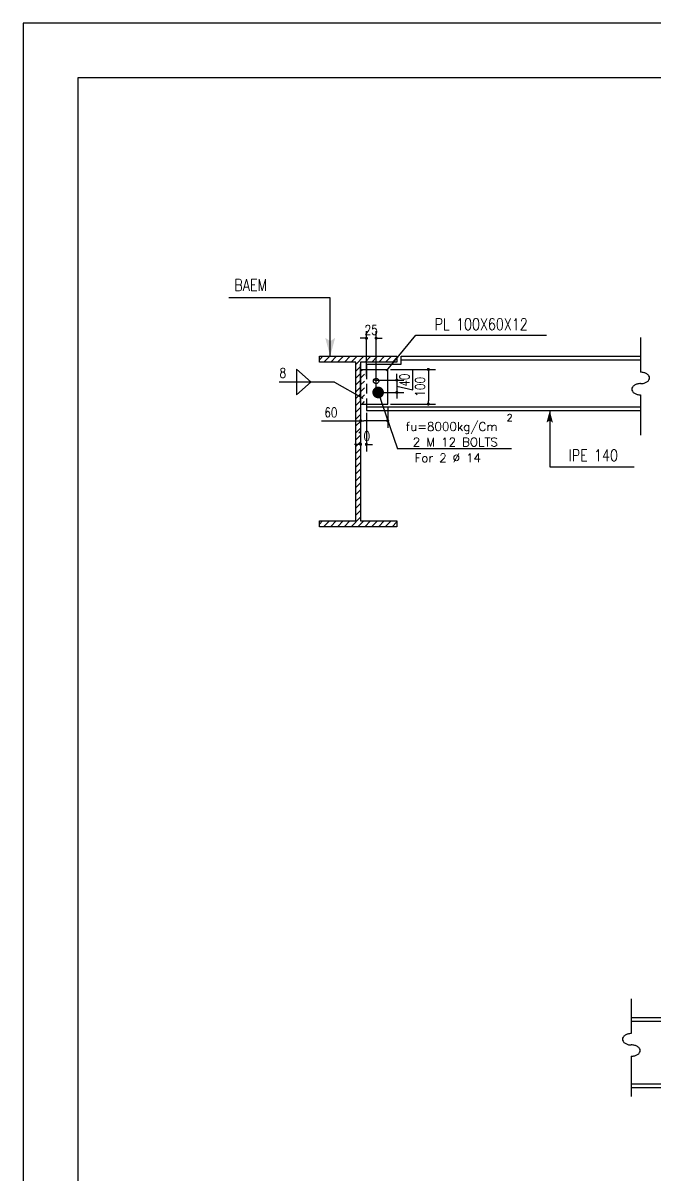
# Model space of a CAD drawing. Header units: inches. Extents: x 460503 to 460688, y 47570 to 48852.
# Drawn here: x 460506.05 to 460522.37, y 47680.76 to 47710.49 of the extents above; entities that cross this region are included whole.
import ezdxf
from ezdxf.enums import TextEntityAlignment as Align

# ---------------------------------------------------------------- set-up
doc = ezdxf.new("R2010")
doc.units = ezdxf.units.IN
doc.header["$MEASUREMENT"] = 0
doc.linetypes.add('HIDDEN', pattern=[0.375, 0.25, -0.125])
for name, color, linetype in [('1', 1, 'Continuous'), ('1R', 1, 'Continuous'), ('2Y', 2, 'Continuous'), ('3', 3, 'HIDDEN'), ('3G', 3, 'Continuous'), ('col-new', 3, 'Continuous'), ('D', 1, 'Continuous'), ('DIM', 8, 'Continuous'), ('Hatch', 1, 'Continuous'), ('LAIN-1', 1, 'HIDDEN'), ('lateral brace', 5, 'Continuous'), ('Layer4', 118, 'Continuous'), ('Pich', 2, 'Continuous'), ('TRI1', 3, 'Continuous')]:
    doc.layers.add(name, color=color, linetype=linetype)
doc.styles.add('ROMANC', font='TXT.shx')
doc.styles.add('ROMANS', font='ROMANS', dxfattribs={"width": 0.8})
doc.styles.add('ROMANT', font='romant')
doc.dimstyles.new('1-50-2', dxfattribs={"dimtxt": 0.25, "dimasz": 0.08, "dimexe": 0.18, "dimexo": 0.0625, "dimgap": 0.09, "dimtad": 1, "dimdec": 0, "dimlfac": 50, "dimdsep": 46, "dimtxsty": 'ROMANT', "dimblk": 'DOT', "dimcen": 0.09, "dimclrd": 1, "dimclre": 1, "dimclrt": 3, "dimadec": 0, "dimazin": 0, "dimtfac": 1, "dimtdec": 0, "dimtix": 1, "dimtofl": 0, "dimtmove": 2, "dimatfit": 3, "dimldrblk": 'DOT', "dimfxl": 1, "dimtolj": 1, "dimarcsym": 0})
doc.dimstyles.new('10', dxfattribs={"dimtxt": 0.2, "dimasz": 0.09, "dimexe": 0.18, "dimexo": 0.1, "dimgap": 0, "dimtad": 0, "dimdec": 3, "dimlfac": 100, "dimrnd": 0.5, "dimzin": 12, "dimdsep": 46, "dimtxsty": 'ROMANC', "dimblk": 'DOT', "dimcen": 0, "dimclrd": 1, "dimclre": 1, "dimclrt": 2, "dimadec": 1, "dimazin": 0, "dimtfac": 1, "dimtdec": 3, "dimtmove": 2, "dimatfit": 3, "dimldrblk": 'DOT', "dimfxl": 1, "dimtvp": 0.909091, "dimtolj": 1, "dimtzin": 12, "dimarcsym": 0})

# ---------------------------------------------------------------- blocks, each defined once
blk = doc.blocks.new('DOT')
at = {"layer": 'DIM', "color": 0, "linetype": 'ByBlock'}
blk.add_line((-0.5, 0), (-1, 0), dxfattribs=at)
at = {"layer": 'DIM', "color": 0, "linetype": 'ByBlock', "const_width": 0.5}
blk.add_lwpolyline([(-0.25, 0, 1), (0.25, 0, 1)], format="xyb", close=True, dxfattribs=at)
blk = doc.blocks.new('*D507')
at = {"layer": 'D', "color": 1, "lineweight": -2, "transparency": 16777216}
for p, q in [((460515.54, 47701.548), (460516.696, 47701.548)), ((460516.516, 47701.468), (460516.516, 47700.734)), ((460515.54, 47700.654), (460516.696, 47700.654))]:
    blk.add_line(p, q, dxfattribs=at)
at = {"layer": 'Defpoints', "color": 0, "transparency": 16777216}
for p in [(460515.477, 47701.548), (460515.477, 47700.654), (460516.516, 47700.654)]:
    blk.add_point(p, dxfattribs=at)
at = {"layer": 'D', "color": 1, "lineweight": -2, "transparency": 16777216, "xscale": 0.08, "yscale": 0.08, "zscale": 0.08}
for p, rotation in [((460516.516, 47701.548), 90), ((460516.516, 47700.654), 270)]:
    blk.add_blockref('DOT', p, dxfattribs=dict(at, rotation=rotation))
at = {"layer": 'D', "color": 2, "transparency": 16777216, "insert": (460516.301, 47701.101), "char_height": 0.25, "attachment_point": 5, "rotation": 90, "style": 'ROMANS'}
blk.add_mtext('\\A1;100', dxfattribs=at)
blk = doc.blocks.new('_Dot')
at = {"layer": 'DIM', "color": 0, "lineweight": -2}
blk.add_line((-0.5, 0), (-1, 0), dxfattribs=at)
at = {"layer": 'DIM', "color": 0, "const_width": 0.5}
blk.add_lwpolyline([(-0.25, 0, 1), (0.25, 0, 1)], format="xyb", close=True, dxfattribs=at)
blk = doc.blocks.new('*D525')
at = {"layer": 'D', "color": 1, "lineweight": -2, "transparency": 16777216}
for p, q in [((460514.765, 47700.424), (460514.765, 47699.433)), ((460514.915, 47700.424), (460514.915, 47699.433)), ((460514.685, 47699.613), (460514.605, 47699.613)), ((460514.995, 47699.613), (460515.075, 47699.613))]:
    blk.add_line(p, q, dxfattribs=at)
at = {"layer": 'Defpoints', "color": 0, "transparency": 16777216}
for p in [(460514.765, 47700.487), (460514.915, 47700.487), (460514.765, 47699.613)]:
    blk.add_point(p, dxfattribs=at)
at = {"layer": 'D', "color": 1, "lineweight": -2, "transparency": 16777216, "xscale": 0.08, "yscale": 0.08, "zscale": 0.08}
blk.add_blockref('DOT', (460514.765, 47699.613), dxfattribs=at)
at = {"layer": 'D', "color": 1, "lineweight": -2, "transparency": 16777216, "xscale": 0.08, "yscale": 0.08, "zscale": 0.08, "rotation": 180}
blk.add_blockref('DOT', (460514.915, 47699.613), dxfattribs=at)
at = {"layer": 'D', "color": 2, "transparency": 16777216, "insert": (460514.84, 47699.828), "char_height": 0.25, "attachment_point": 5, "style": 'ROMANS'}
blk.add_mtext('\\A1;10', dxfattribs=at)
blk = doc.blocks.new('*D508')
at = {"layer": 'D', "color": 1, "lineweight": -2, "transparency": 16777216}
for p, q in [((460514.835, 47702.353), (460514.755, 47702.353)), ((460514.915, 47701.377), (460514.915, 47702.533)), ((460515.165, 47701.036), (460515.165, 47702.533)), ((460515.245, 47702.353), (460515.325, 47702.353))]:
    blk.add_line(p, q, dxfattribs=at)
at = {"layer": 'Defpoints', "color": 0, "transparency": 16777216}
for p in [(460515.165, 47702.353), (460514.915, 47701.315), (460515.165, 47700.973)]:
    blk.add_point(p, dxfattribs=at)
at = {"layer": 'D', "color": 1, "lineweight": -2, "transparency": 16777216, "xscale": 0.08, "yscale": 0.08, "zscale": 0.08}
blk.add_blockref('DOT', (460514.915, 47702.353), dxfattribs=at)
at = {"layer": 'D', "color": 1, "lineweight": -2, "transparency": 16777216, "xscale": 0.08, "yscale": 0.08, "zscale": 0.08, "rotation": 180}
blk.add_blockref('DOT', (460515.165, 47702.353), dxfattribs=at)
at = {"layer": 'D', "color": 2, "transparency": 16777216, "insert": (460515.04, 47702.568), "char_height": 0.25, "attachment_point": 5, "style": 'ROMANS'}
blk.add_mtext('\\A1;25', dxfattribs=at)
blk = doc.blocks.new('*D509')
at = {"layer": 'D', "color": 1, "lineweight": -2, "transparency": 16777216}
for p, q in [((460515.703, 47701.353), (460515.703, 47701.433)), ((460516.114, 47701.023), (460516.114, 47701.527)), ((460515.128, 47701.273), (460515.883, 47701.273)), ((460515.703, 47701.273), (460515.703, 47700.954)), ((460515.703, 47701.113), (460516.114, 47701.023)), ((460515.128, 47700.954), (460515.883, 47700.954)), ((460515.703, 47700.874), (460515.703, 47700.794))]:
    blk.add_line(p, q, dxfattribs=at)
at = {"layer": 'Defpoints', "color": 0, "transparency": 16777216}
for p in [(460515.066, 47701.273), (460515.066, 47700.954), (460515.703, 47700.954)]:
    blk.add_point(p, dxfattribs=at)
at = {"layer": 'D', "color": 1, "lineweight": -2, "transparency": 16777216, "xscale": 0.08, "yscale": 0.08, "zscale": 0.08}
for p, rotation in [((460515.703, 47701.273), 270), ((460515.703, 47700.954), 90)]:
    blk.add_blockref('DOT', p, dxfattribs=dict(at, rotation=rotation))
at = {"layer": 'D', "color": 2, "transparency": 16777216, "insert": (460515.899, 47701.275), "char_height": 0.25, "attachment_point": 5, "rotation": 90, "style": 'ROMANS'}
blk.add_mtext('\\A1;40', dxfattribs=at)
blk = doc.blocks.new('*D526')
at = {"layer": 'D', "color": 1, "lineweight": -2, "transparency": 16777216}
for p, q in [((460514.765, 47700.591), (460514.765, 47700.043)), ((460515.465, 47700.591), (460515.465, 47700.043)), ((460513.753, 47700.223), (460514.765, 47700.223)), ((460515.385, 47700.223), (460514.845, 47700.223))]:
    blk.add_line(p, q, dxfattribs=at)
at = {"layer": 'Defpoints', "color": 0, "transparency": 16777216}
for p in [(460514.765, 47700.654), (460515.465, 47700.654), (460514.765, 47700.223)]:
    blk.add_point(p, dxfattribs=at)
at = {"layer": 'D', "color": 1, "lineweight": -2, "transparency": 16777216, "xscale": 0.08, "yscale": 0.08, "zscale": 0.08, "rotation": 180}
blk.add_blockref('DOT', (460514.765, 47700.223), dxfattribs=at)
at = {"layer": 'D', "color": 1, "lineweight": -2, "transparency": 16777216, "xscale": 0.08, "yscale": 0.08, "zscale": 0.08}
blk.add_blockref('DOT', (460515.465, 47700.223), dxfattribs=at)
at = {"layer": 'D', "color": 2, "transparency": 16777216, "insert": (460514, 47700.438), "char_height": 0.25, "attachment_point": 5, "style": 'ROMANS'}
blk.add_mtext('\\A1;60', dxfattribs=at)

msp = doc.modelspace()

# ---------------------------------------------------------------- hatches: boundary and pattern name
at = {"layer": 'Hatch'}
h = msp.add_hatch(dxfattribs=at)
h.set_pattern_fill('ANSI31', color=256, style=0)
h.set_pattern_definition([(45, (458819.11406, 46772.29883), (-0.088388348, 0.088388348), [])])
edge = h.paths.add_edge_path()
edge.add_line((460515.70450457, 47701.88651095), (460513.70450457, 47701.88651095))
edge.add_line((460513.70450457, 47701.88651095), (460513.70450457, 47701.73651095))
edge.add_line((460513.70450457, 47701.73651095), (460514.64450457, 47701.73651095))
edge.add_line((460514.64450457, 47701.73651095), (460514.64450457, 47700.72851114))
edge.add_arc((460514.64450457, 47700.70407435), 0.02443679, 0, 90.000000001, ccw=False)
edge.add_line((460514.66894136, 47700.70407435), (460514.74006778, 47700.70407435))
edge.add_arc((460514.76450457, 47700.70407435), 0.02443679, 89.999999999, 180, ccw=False)
edge.add_line((460514.76450457, 47700.72851114), (460514.76450457, 47701.73651095))
edge.add_line((460514.76450457, 47701.73651095), (460515.70450457, 47701.73651095))
edge.add_line((460515.70450457, 47701.73651095), (460515.70450457, 47701.81151095))
edge.add_line((460515.70450457, 47701.81151095), (460516.13632709, 47701.77497169))
edge.add_arc((460516.10723567, 47701.77497169), 0.02909142, -180, 0, ccw=False)
edge.add_arc((460516.10723567, 47701.77497169), 0.02909142, 0, 180, ccw=False)
edge.add_line((460516.13632709, 47701.77497169), (460515.70450457, 47701.81151095))
edge.add_line((460515.70450457, 47701.81151095), (460515.70450457, 47701.88651095))
edge = h.paths.add_edge_path()
edge.add_arc((460516.10723567, 47697.5921737), 0.02909142, 0, 180, ccw=False)
edge.add_line((460516.13632709, 47697.5921737), (460515.70450457, 47697.56151095))
edge.add_line((460515.70450457, 47697.56151095), (460515.70450457, 47697.63651095))
edge.add_line((460515.70450457, 47697.63651095), (460514.76450457, 47697.63651095))
edge.add_line((460514.76450457, 47697.63651095), (460514.76450457, 47698.86824825))
edge.add_line((460514.76450457, 47698.86824825), (460514.74175837, 47698.86824825))
edge.add_arc((460514.71266695, 47698.86824825), 0.02909142, -180, 0, ccw=False)
edge.add_arc((460514.71266695, 47698.86824825), 0.02909142, 0, 180, ccw=False)
edge.add_line((460514.74175837, 47698.86824825), (460514.76450457, 47698.86824825))
edge.add_line((460514.76450457, 47698.86824825), (460514.76450457, 47700.67963756))
edge.add_arc((460514.76450457, 47700.70407435), 0.02443679, 180, 270, ccw=False)
edge.add_line((460514.74006778, 47700.70407435), (460514.66894136, 47700.70407435))
edge.add_arc((460514.64450457, 47700.70407435), 0.02443679, -90, 0, ccw=False)
edge.add_line((460514.64450457, 47700.67963756), (460514.64450457, 47697.63651095))
edge.add_line((460514.64450457, 47697.63651095), (460513.70450457, 47697.63651095))
edge.add_line((460513.70450457, 47697.63651095), (460513.70450457, 47697.48651095))
edge.add_line((460513.70450457, 47697.48651095), (460515.70450457, 47697.48651095))
edge.add_line((460515.70450457, 47697.48651095), (460515.70450457, 47697.56151095))
edge.add_line((460515.70450457, 47697.56151095), (460516.13632709, 47697.5921737))
edge.add_arc((460516.10723567, 47697.5921737), 0.02909142, -180, 0, ccw=False)
h = msp.add_hatch(dxfattribs=at)
h.set_pattern_fill('ANSI31', color=256, style=0)
h.set_pattern_definition([(45, (458798.23307, 46773.21594), (-0.088388348, 0.088388348), [])])
h.paths.add_polyline_path([(460514.76450457, 47700.65361857), (460514.78826501, 47700.65361857), (460514.76450457, 47700.69477284)])
h.paths.add_polyline_path([(460514.86450457, 47701.5475445), (460514.76450457, 47701.5475445), (460514.76450457, 47700.69477284), (460514.78826501, 47700.65361857), (460514.86450457, 47700.65361857)])

# ---------------------------------------------------------------- linework, layer by layer
at = {"color": 1, "linetype": 'ByBlock', "ltscale": 3}
msp.add_line((460518.66067263, 47699.49787886), (460515.71448169, 47699.49787886), dxfattribs=at)
at = {"layer": '1'}
msp.add_lwpolyline([(460507.46120186, 47652.43995771), (460588.72955203, 47652.43995771), (460588.72955203, 47709.07295435), (460507.46120186, 47709.07295435)], close=True, dxfattribs=at)
at = {"layer": '1R'}
for p, q in [((460513.97969379, 47703.39764271), (460511.36490683, 47703.39764271)), ((460515.43781152, 47701.51168139), (460516.19381964, 47702.42957993)), ((460516.19381964, 47702.42957993), (460519.56434738, 47702.42957993)), ((460514.08852109, 47701.22295541), (460512.65744318, 47701.22295541)), ((460514.08852109, 47701.22295541), (460514.82356922, 47700.8042262)), ((460519.64979025, 47699.03813188), (460521.82759462, 47699.03813188))]:
    msp.add_line(p, q, dxfattribs=at)
at = {"layer": '2Y'}
for p, q in [((460521.99808069, 47702.36936487), (460521.99808069, 47701.47465223)), ((460521.99808069, 47700.8900724), (460521.99808069, 47699.84913366)), ((460521.75747919, 47685.29971175), (460521.75747919, 47684.40499911)), ((460521.75747919, 47683.82041928), (460521.75747919, 47682.77948054))]:
    msp.add_line(p, q, dxfattribs=at)
for centre, radius, start, end in [((460521.99808069, 47701.11662137), 0.35803086, 75.201495886, 89.999999997), ((460522.02567385, 47701.2210683), 0.25000057, 57.470460436, 75.201495889), ((460522.06774499, 47701.2870317), 0.17176278, 33.001544691, 57.470460436), ((460522.131608, 47701.32850727), 0.09561354, 326.998455304, 33.001549259), ((460521.86455339, 47701.03621735), 0.09561354, 146.998455305, 213.001529411), ((460521.92841639, 47700.99474178), 0.17176278, 122.529539564, 146.998455307), ((460521.97048754, 47700.92877839), 0.25000057, 104.798504114, 122.529539568), ((460521.99808069, 47700.82433145), 0.35803086, 90, 104.798504111), ((460521.99808069, 47701.54039318), 0.35803086, 269.999999997, 284.798504111), ((460522.02567385, 47701.43594624), 0.25000057, 284.798504114, 302.529539564), ((460522.06774499, 47701.36998284), 0.17176278, 302.529539564, 326.998455309), ((460521.92841639, 47701.07769293), 0.17176278, 213.001544691, 237.470460436), ((460521.97048754, 47701.14365632), 0.25000057, 237.470460436, 255.201495889), ((460521.99808069, 47701.24810326), 0.35803086, 255.201495889, 270.000000003), ((460521.75747919, 47684.04696825), 0.35803086, 90.000000007, 104.798504114), ((460521.62395188, 47684.25885415), 0.09561354, 146.998450743, 213.001544696), ((460521.68781489, 47684.21737858), 0.17176278, 122.529539567, 146.998455311), ((460521.68781489, 47684.30032973), 0.17176278, 213.001544689, 237.470460433), ((460521.72988604, 47684.15141519), 0.25000057, 104.798504114, 122.529539567), ((460521.72988604, 47684.36629312), 0.25000057, 237.470460433, 255.201495886), ((460521.75747919, 47684.47074006), 0.35803086, 255.201495886, 270.000000007), ((460521.75747919, 47683.75467833), 0.35803086, 75.201495886, 90), ((460521.75747919, 47684.17845014), 0.35803086, 270, 284.798504114), ((460521.78507234, 47683.85912527), 0.25000057, 57.470460432, 75.201495886), ((460521.78507234, 47684.07400321), 0.25000057, 284.798504114, 302.529539567), ((460521.82714349, 47683.92508867), 0.17176278, 33.001544694, 57.470460433), ((460521.82714349, 47684.00803981), 0.17176278, 302.529539567, 326.998455311), ((460521.8910065, 47683.96656424), 0.09561354, 326.998470588, 33.001544696)]:
    msp.add_arc(centre, radius, start, end, dxfattribs=at)
at = {"layer": '3'}
for points in [[(460513.97969379, 47701.88651095), (460513.97969379, 47702.27712753), (460513.85205319, 47702.36277099)], [(460513.97969379, 47701.88651095), (460513.97969379, 47702.27712753), (460514.10733439, 47702.36277099)], [(460519.64979025, 47700.48651095), (460519.64979025, 47700.22927564), (460519.56573424, 47700.17287628)], [(460519.64979025, 47700.48651095), (460519.64979025, 47700.22927564), (460519.73384625, 47700.17287628)]]:
    msp.add_solid(points, dxfattribs=at)
at = {"layer": '3G'}
for p, q in [((460514.76450457, 47700.73651095), (460514.76450457, 47701.68043687)), ((460514.91450457, 47701.68070222), (460515.81327495, 47701.68070222)), ((460514.91450457, 47701.68070222), (460514.91450457, 47701.5475445)), ((460515.81327495, 47701.88651095), (460521.99808069, 47701.88651095)), ((460515.81327495, 47701.68070222), (460515.81327495, 47701.88651095)), ((460515.81327495, 47701.79451095), (460521.99808069, 47701.79451095)), ((460513.11323341, 47701.55708828), (460513.48793593, 47701.22208308)), ((460513.11323341, 47701.55708828), (460513.11323341, 47700.88882255)), ((460514.76450457, 47701.5475445), (460515.46450457, 47701.5475445)), ((460515.46450457, 47700.65361857), (460515.46450457, 47701.5475445)), ((460513.11323341, 47700.88882255), (460513.48793593, 47701.22382774)), ((460514.76450457, 47700.65361857), (460515.46450457, 47700.65361857)), ((460514.91450457, 47700.73651095), (460514.91450457, 47700.48651095)), ((460514.91450457, 47700.57851095), (460521.99808069, 47700.57851095)), ((460514.91450457, 47700.48651095), (460521.99808069, 47700.48651095)), ((460521.75747919, 47684.81685783), (460529.94228493, 47684.81685783)), ((460521.75747919, 47684.72485783), (460529.94228493, 47684.72485783)), ((460521.75747919, 47683.10885783), (460529.94228493, 47683.10885783)), ((460521.75747919, 47683.01685783), (460529.94228493, 47683.01685783))]:
    msp.add_line(p, q, dxfattribs=at)
at = {"layer": 'col-new', "color": 1, "linetype": 'HIDDEN'}
msp.add_line((460514.91450457, 47701.5475445), (460514.91450457, 47700.65361857), dxfattribs=at)
at = {"layer": 'DIM'}
msp.add_lwpolyline([(460506.04537694, 47651.0241328), (460590.14537694, 47651.0241328), (460590.14537694, 47710.48877926), (460506.04537694, 47710.48877926)], close=True, dxfattribs=at)
at = {"layer": 'LAIN-1', "ltscale": 10}
for p, q in [((460513.97969379, 47701.88651095), (460513.97969379, 47703.39764271)), ((460519.64979025, 47700.48651095), (460519.64979025, 47699.03813188))]:
    msp.add_line(p, q, dxfattribs=at)
at = {"layer": 'lateral brace'}
msp.add_lwpolyline([(460506.04537694, 47651.0241328), (460590.14537694, 47651.0241328), (460590.14537694, 47710.48877926), (460506.04537694, 47710.48877926)], close=True, dxfattribs=at)
at = {"layer": 'Layer4'}
msp.add_lwpolyline([(460590.14537694, 47710.48877926), (460506.04537694, 47710.48877926), (460506.04537694, 47651.0241328), (460590.14537694, 47651.0241328)], close=True, dxfattribs=at)
at = {"layer": 'Pich'}
for centre in [(460515.16450457, 47701.2475445), (460515.16450457, 47700.95361857)]:
    msp.add_circle(centre, 0.07, dxfattribs=at)
at = {"layer": 'TRI1', "ltscale": 10}
msp.add_lwpolyline([(460513.70450457, 47701.88651095), (460515.70450457, 47701.88651095), (460515.70450457, 47701.73651095), (460514.76450457, 47701.73651095), (460514.76450457, 47697.63651095), (460515.70450457, 47697.63651095), (460515.70450457, 47697.48651095), (460513.70450457, 47697.48651095), (460513.70450457, 47697.63651095), (460514.64450457, 47697.63651095), (460514.64450457, 47701.73651095), (460513.70450457, 47701.73651095), (460513.70450457, 47701.88651095)], dxfattribs=at)

# ---------------------------------------------------------------- texts
at = {"layer": '2Y', "style": 'ROMANS', "width": 0.8}
for s, p in [('BAEM', (460511.50513229, 47703.5749771)), ('PL 100X60X12 ', (460516.67550056, 47702.56464574)), ('IPE 140', (460520.13880512, 47699.18082094))]:
    msp.add_text(s, height=0.3, dxfattribs=at).set_placement(p)
at = {"layer": '2Y', "style": 'ROMANS'}
for s, height, p in [('fu=8000kg/Cm', 0.225, (460515.93012917, 47699.96027774)), ('2', 0.18, (460518.53813824, 47700.20940427))]:
    msp.add_text(s, height=height, dxfattribs=at).set_placement(p)
for s, p in [('2 M 12 BOLTS', (460517.21110722, 47699.67377918)), ('For 2 %%C 14', (460517.01660818, 47699.26507577))]:
    msp.add_text(s, height=0.225, dxfattribs=at).set_placement(p, align=Align.MIDDLE)
at = {"layer": '3G', "style": 'ROMANS', "width": 0.8}
msp.add_text('8', height=0.25, dxfattribs=at).set_placement((460512.6733608, 47701.33470424))

# ---------------------------------------------------------------- dimensions: what is measured, and where the dimension line sits
at = {"layer": 'D'}
for base, p1, p2, text, picture, middle in [((460515.16450457, 47702.35327724), (460514.91450457, 47701.31470066), (460515.16450457, 47700.9731218), '25', '*D508', (460515.03950457, 47702.56827724)), ((460514.76450457, 47699.61341954), (460514.91450457, 47700.48651095), (460514.76450457, 47700.48651095), '10', '*D525', (460514.83950457, 47699.82841954))]:
    dim = msp.add_linear_dim(base=base, p1=p1, p2=p2, text=text, dimstyle='1-50-2', override={"dimtxsty": 'ROMANS', "dimclrt": 2, "dimtmove": 1}, dxfattribs=at)
    dim.commit()
    dim.dimension.update_dxf_attribs({"geometry": picture, "text_midpoint": middle})
dim = msp.add_linear_dim(base=(460515.70281601, 47700.95361857), p1=(460515.06599331, 47701.2731218), p2=(460515.06599331, 47700.95361857), angle=90, text='40', dimstyle='1-50-2', override={"dimtxsty": 'ROMANS', "dimclrt": 2, "dimtmove": 1}, dxfattribs=at)
dim.commit()
dim.dimension.update_dxf_attribs({"geometry": '*D509', "text_midpoint": (460516.11441639, 47701.11337019), "dimtype": 160})
dim = msp.add_linear_dim(base=(460516.51589166, 47700.65361857), p1=(460515.47746859, 47701.5475445), p2=(460515.47746859, 47700.65361857), angle=90, text='100', dimstyle='1-50-2', override={"dimtxsty": 'ROMANS', "dimclrt": 2, "dimtmove": 1}, dxfattribs=at)
dim.commit()
dim.dimension.update_dxf_attribs({"geometry": '*D507', "text_midpoint": (460516.30089166, 47701.10058153)})
dim = msp.add_linear_dim(base=(460514.76450457, 47700.22287941), p1=(460515.46450457, 47700.65361857), p2=(460514.76450457, 47700.65361857), text='60', dimstyle='1-50-2', override={"dimtxsty": 'ROMANS', "dimclrt": 2, "dimtmove": 1}, dxfattribs=at)
dim.commit()
dim.dimension.update_dxf_attribs({"geometry": '*D526', "text_midpoint": (460514.0000631, 47700.46287941), "dimtype": 160})

# ---------------------------------------------------------------- leaders
at = {"linetype": 'ByBlock', "ltscale": 3}
msp.add_leader([(460515.21808639, 47700.95396488), (460515.71448169, 47699.49787886)], dimstyle='10', override={"dimasz": 0.3, "dimgap": 0, "dimtad": 0}, dxfattribs=at)

doc.saveas('drawing.dxf')
